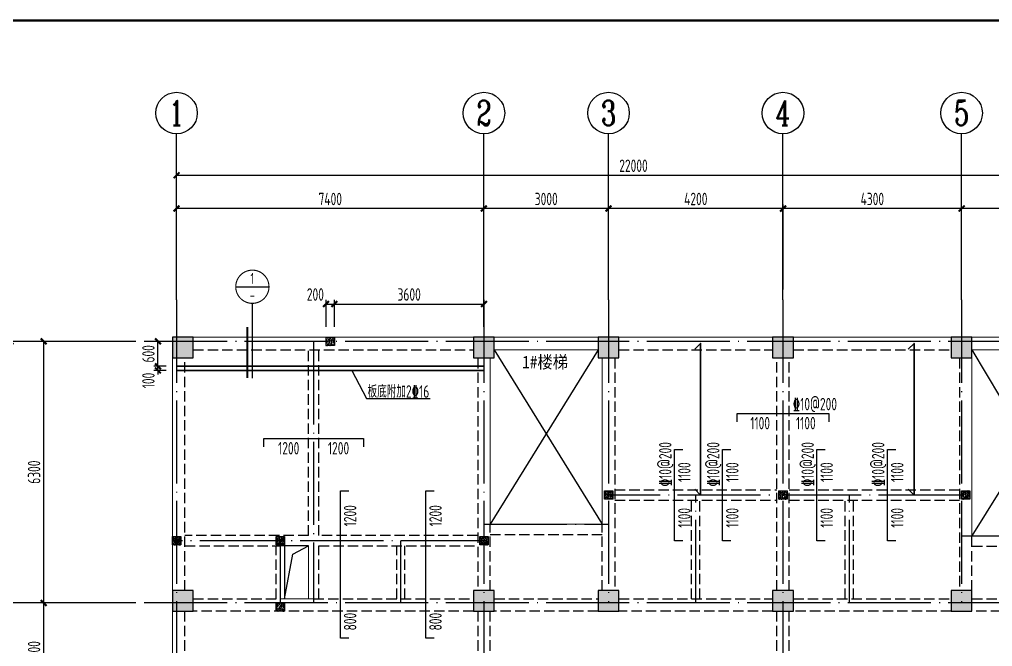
# Model space of a CAD drawing. Extents: x 9731685 to 18866768, y -962146 to 194094.
# Drawn here: x 9791117 to 9814543, y -230785 to -215681 of the extents above; entities that cross this region are included whole.
import ezdxf
from ezdxf.enums import TextEntityAlignment as Align

# ---------------------------------------------------------------- set-up
doc = ezdxf.new("R2010")
doc.units = 0
doc.header["$LTSCALE"] = 1000
for name, pattern in [('3', [500, 300, -200]), ('DASH', [0.35, 0.25, -0.1]), ('DOTE', [2.42, 2, -0.2, 0.02, -0.2])]:
    doc.linetypes.add(name, pattern=pattern)
doc.layers.get('0').update_dxf_attribs({"linetype": 'CONTINUOUS'})
doc.layers.get('Defpoints').update_dxf_attribs({"linetype": 'CONTINUOUS'})
for name, color, linetype in [('AXIS', 1, 'DOTE'), ('AXIS_DIM', 3, 'CONTINUOUS'), ('AXIS_NUM', 7, 'CONTINUOUS'), ('BORDER', 7, 'CONTINUOUS'), ('COLU', 7, 'CONTINUOUS'), ('DIM', 3, 'CONTINUOUS'), ('DIM_LEAD', 3, 'CONTINUOUS'), ('TEXT', 7, 'CONTINUOUS'), ('THIN', 7, 'CONTINUOUS'), ('柱涂实', 54, 'CONTINUOUS'), ('梁虚线', 134, '3'), ('楼板负筋钢筋', 1, 'CONTINUOUS'), ('洞口边线', 7, 'CONTINUOUS'), ('零厚板', 7, 'CONTINUOUS')]:
    doc.layers.add(name, color=color, linetype=linetype)
for name, color, linetype, lineweight in [('梁', 4, 'CONTINUOUS', 18), ('楼板正筋钢筋', 14, 'CONTINUOUS', 35), ('楼板负筋文字', 7, 'CONTINUOUS', 25), ('楼板负筋标注', 84, 'CONTINUOUS', 25)]:
    doc.layers.add(name, color=color, linetype=linetype, lineweight=lineweight)
doc.styles.add('STYLE3', font='simhei.ttf', dxfattribs={"width": 0.9})
doc.styles.add('TSSD_Axis', font='Complex.shx', dxfattribs={"width": 0.7, "bigfont": 'hztxt.shx'})
doc.styles.add('TSSD_Dimension', font='Tssdeng.shx', dxfattribs={"width": 0.7, "bigfont": 'hztxt.shx'})
doc.styles.add('TSSD_Num', font='Tssdeng.shx', dxfattribs={"width": 0.7, "bigfont": 'hztxt.shx'})
doc.styles.add('TSSD_Rein', font='Tssdeng.shx', dxfattribs={"width": 0.7, "bigfont": 'hztxt.shx'})
doc.dimstyles.new('TSSD_100_100$0', dxfattribs={"dimtxt": 300, "dimasz": 100, "dimexe": 100, "dimexo": 250, "dimgap": 80, "dimtad": 1, "dimdec": 0, "dimzin": 0, "dimdsep": 46, "dimtxsty": 'TSSD_Dimension', "dimblk1": 'ARCHTICK', "dimblk2": 'ARCHTICK', "dimsah": 1, "dimcen": 0, "dimclrd": 3, "dimclre": 256, "dimclrt": 7, "dimadec": 1, "dimazin": 0, "dimtfac": 1, "dimtdec": 0, "dimtix": 1, "dimtmove": 2, "dimatfit": 3, "dimldrblk": 'ARCHTICK', "dimfxl": 1, "dimtolj": 1, "dimtzin": 0, "dimarcsym": 0})

# ---------------------------------------------------------------- blocks, each defined once
blk = doc.blocks.new('ts_axno')
at = {"color": 0, "linetype": 'ByBlock', "lineweight": -2}
blk.add_circle((0, 0), 0.5, dxfattribs=at)
at = {"color": 0, "linetype": 'ByBlock', "lineweight": -2, "style": 'TSSD_Axis', "width": 0.7}
blk.add_attdef('A', text='', height=0.6, dxfattribs=at).set_placement((0, 0), align=Align.MIDDLE_CENTER)
blk = doc.blocks.new('_ArchTick')
at = {"color": 0, "linetype": 'ByBlock', "const_width": 0.5}
blk.add_lwpolyline([(-0.71, -0.71), (0.71, 0.71)], dxfattribs=at)
blk = doc.blocks.new('*D44')
at = {"layer": 'AXIS_DIM', "lineweight": -2}
for p, q in [((9813799, -222185), (9813799, -220135)), ((9816899, -222185), (9816899, -220135))]:
    blk.add_line(p, q, dxfattribs=at)
at = {"layer": 'AXIS_DIM', "color": 3, "lineweight": -2}
blk.add_line((9816899, -220235), (9813799, -220235), dxfattribs=at)
at = {"layer": 'Defpoints', "color": 0}
for p in [(9813799, -220235), (9813799, -222435), (9816899, -222435)]:
    blk.add_point(p, dxfattribs=at)
at = {"layer": 'AXIS_DIM', "color": 3, "lineweight": -2, "xscale": 100, "yscale": 100, "zscale": 100, "rotation": 180}
blk.add_blockref('_ArchTick', (9813799, -220235), dxfattribs=at)
at = {"layer": 'AXIS_DIM', "color": 3, "lineweight": -2, "xscale": 100, "yscale": 100, "zscale": 100}
blk.add_blockref('_ArchTick', (9816899, -220235), dxfattribs=at)
at = {"layer": 'AXIS_DIM', "color": 7, "insert": (9815349, -220005), "char_height": 300, "attachment_point": 5, "style": 'TSSD_Dimension'}
blk.add_mtext('\\A1;3100', dxfattribs=at)
blk = doc.blocks.new('*D45')
at = {"layer": 'AXIS_DIM', "lineweight": -2}
for p, q in [((9809499, -222185), (9809499, -220135)), ((9813799, -222185), (9813799, -220135))]:
    blk.add_line(p, q, dxfattribs=at)
at = {"layer": 'AXIS_DIM', "color": 3, "lineweight": -2}
blk.add_line((9813799, -220235), (9809499, -220235), dxfattribs=at)
at = {"layer": 'Defpoints', "color": 0}
for p in [(9809499, -220235), (9809499, -222435), (9813799, -222435)]:
    blk.add_point(p, dxfattribs=at)
at = {"layer": 'AXIS_DIM', "color": 3, "lineweight": -2, "xscale": 100, "yscale": 100, "zscale": 100, "rotation": 180}
blk.add_blockref('_ArchTick', (9809499, -220235), dxfattribs=at)
at = {"layer": 'AXIS_DIM', "color": 3, "lineweight": -2, "xscale": 100, "yscale": 100, "zscale": 100}
blk.add_blockref('_ArchTick', (9813799, -220235), dxfattribs=at)
at = {"layer": 'AXIS_DIM', "color": 7, "insert": (9811649, -220005), "char_height": 300, "attachment_point": 5, "style": 'TSSD_Dimension'}
blk.add_mtext('\\A1;4300', dxfattribs=at)
blk = doc.blocks.new('*D46')
at = {"layer": 'AXIS_DIM', "lineweight": -2}
for p, q in [((9805299, -222185), (9805299, -220135)), ((9809499, -222185), (9809499, -220135))]:
    blk.add_line(p, q, dxfattribs=at)
at = {"layer": 'AXIS_DIM', "color": 3, "lineweight": -2}
blk.add_line((9809499, -220235), (9805299, -220235), dxfattribs=at)
at = {"layer": 'Defpoints', "color": 0}
for p in [(9805299, -220235), (9805299, -222435), (9809499, -222435)]:
    blk.add_point(p, dxfattribs=at)
at = {"layer": 'AXIS_DIM', "color": 3, "lineweight": -2, "xscale": 100, "yscale": 100, "zscale": 100, "rotation": 180}
blk.add_blockref('_ArchTick', (9805299, -220235), dxfattribs=at)
at = {"layer": 'AXIS_DIM', "color": 3, "lineweight": -2, "xscale": 100, "yscale": 100, "zscale": 100}
blk.add_blockref('_ArchTick', (9809499, -220235), dxfattribs=at)
at = {"layer": 'AXIS_DIM', "color": 7, "insert": (9807399, -220005), "char_height": 300, "attachment_point": 5, "style": 'TSSD_Dimension'}
blk.add_mtext('\\A1;4200', dxfattribs=at)
blk = doc.blocks.new('*D47')
at = {"layer": 'AXIS_DIM', "lineweight": -2}
for p, q in [((9802299, -222185), (9802299, -220135)), ((9805299, -222185), (9805299, -220135))]:
    blk.add_line(p, q, dxfattribs=at)
at = {"layer": 'AXIS_DIM', "color": 3, "lineweight": -2}
blk.add_line((9805299, -220235), (9802299, -220235), dxfattribs=at)
at = {"layer": 'Defpoints', "color": 0}
for p in [(9802299, -220235), (9802299, -222435), (9805299, -222435)]:
    blk.add_point(p, dxfattribs=at)
at = {"layer": 'AXIS_DIM', "color": 3, "lineweight": -2, "xscale": 100, "yscale": 100, "zscale": 100, "rotation": 180}
blk.add_blockref('_ArchTick', (9802299, -220235), dxfattribs=at)
at = {"layer": 'AXIS_DIM', "color": 3, "lineweight": -2, "xscale": 100, "yscale": 100, "zscale": 100}
blk.add_blockref('_ArchTick', (9805299, -220235), dxfattribs=at)
at = {"layer": 'AXIS_DIM', "color": 7, "insert": (9803799, -220005), "char_height": 300, "attachment_point": 5, "style": 'TSSD_Dimension'}
blk.add_mtext('\\A1;3000', dxfattribs=at)
blk = doc.blocks.new('*D48')
at = {"layer": 'AXIS_DIM', "lineweight": -2}
for p, q in [((9794899, -222185), (9794899, -220135)), ((9802299, -222185), (9802299, -220135))]:
    blk.add_line(p, q, dxfattribs=at)
at = {"layer": 'AXIS_DIM', "color": 3, "lineweight": -2}
blk.add_line((9802299, -220235), (9794899, -220235), dxfattribs=at)
at = {"layer": 'Defpoints', "color": 0}
for p in [(9794899, -220235), (9794899, -222435), (9802299, -222435)]:
    blk.add_point(p, dxfattribs=at)
at = {"layer": 'AXIS_DIM', "color": 3, "lineweight": -2, "xscale": 100, "yscale": 100, "zscale": 100, "rotation": 180}
blk.add_blockref('_ArchTick', (9794899, -220235), dxfattribs=at)
at = {"layer": 'AXIS_DIM', "color": 3, "lineweight": -2, "xscale": 100, "yscale": 100, "zscale": 100}
blk.add_blockref('_ArchTick', (9802299, -220235), dxfattribs=at)
at = {"layer": 'AXIS_DIM', "color": 7, "insert": (9798599, -220005), "char_height": 300, "attachment_point": 5, "style": 'TSSD_Dimension'}
blk.add_mtext('\\A1;7400', dxfattribs=at)
blk = doc.blocks.new('*D49')
at = {"layer": 'AXIS_DIM', "lineweight": -2}
for p, q in [((9794899, -222185), (9794899, -219335)), ((9816899, -222185), (9816899, -219335))]:
    blk.add_line(p, q, dxfattribs=at)
at = {"layer": 'AXIS_DIM', "color": 3, "lineweight": -2}
blk.add_line((9794899, -219435), (9816899, -219435), dxfattribs=at)
at = {"layer": 'Defpoints', "color": 0}
for p in [(9816899, -219435), (9794899, -222435), (9816899, -222435)]:
    blk.add_point(p, dxfattribs=at)
at = {"layer": 'AXIS_DIM', "color": 3, "lineweight": -2, "xscale": 100, "yscale": 100, "zscale": 100, "rotation": 180}
blk.add_blockref('_ArchTick', (9794899, -219435), dxfattribs=at)
at = {"layer": 'AXIS_DIM', "color": 3, "lineweight": -2, "xscale": 100, "yscale": 100, "zscale": 100}
blk.add_blockref('_ArchTick', (9816899, -219435), dxfattribs=at)
at = {"layer": 'AXIS_DIM', "color": 7, "insert": (9805899, -219205), "char_height": 300, "attachment_point": 5, "style": 'TSSD_Dimension'}
blk.add_mtext('\\A1;22000', dxfattribs=at)
blk = doc.blocks.new('*D50')
at = {"layer": 'AXIS_DIM', "lineweight": -2}
for p, q in [((9793649, -223435), (9791599, -223435)), ((9793649, -229735), (9791599, -229735))]:
    blk.add_line(p, q, dxfattribs=at)
at = {"layer": 'AXIS_DIM', "color": 3, "lineweight": -2}
blk.add_line((9791699, -223435), (9791699, -229735), dxfattribs=at)
at = {"layer": 'Defpoints', "color": 0}
for p in [(9793899, -223435), (9791699, -229735), (9793899, -229735)]:
    blk.add_point(p, dxfattribs=at)
at = {"layer": 'AXIS_DIM', "color": 3, "lineweight": -2, "xscale": 100, "yscale": 100, "zscale": 100}
for p, rotation in [((9791699, -223435), 90), ((9791699, -229735), 270)]:
    blk.add_blockref('_ArchTick', p, dxfattribs=dict(at, rotation=rotation))
at = {"layer": 'AXIS_DIM', "color": 7, "insert": (9791469, -226585), "char_height": 300, "attachment_point": 5, "rotation": 90, "style": 'TSSD_Dimension'}
blk.add_mtext('\\A1;6300', dxfattribs=at)
blk = doc.blocks.new('*D51')
at = {"layer": 'AXIS_DIM', "lineweight": -2}
for p, q in [((9793649, -229735), (9791599, -229735)), ((9793649, -232135), (9791599, -232135))]:
    blk.add_line(p, q, dxfattribs=at)
at = {"layer": 'AXIS_DIM', "color": 3, "lineweight": -2}
blk.add_line((9791699, -229735), (9791699, -232135), dxfattribs=at)
at = {"layer": 'Defpoints', "color": 0}
for p in [(9793899, -229735), (9791699, -232135), (9793899, -232135)]:
    blk.add_point(p, dxfattribs=at)
at = {"layer": 'AXIS_DIM', "color": 3, "lineweight": -2, "xscale": 100, "yscale": 100, "zscale": 100}
for p, rotation in [((9791699, -229735), 90), ((9791699, -232135), 270)]:
    blk.add_blockref('_ArchTick', p, dxfattribs=dict(at, rotation=rotation))
at = {"layer": 'AXIS_DIM', "color": 7, "insert": (9791469, -230935), "char_height": 300, "attachment_point": 5, "rotation": 90, "style": 'TSSD_Dimension'}
blk.add_mtext('\\A1;2400', dxfattribs=at)
blk = doc.blocks.new('*D53')
at = {"layer": 'AXIS_DIM', "lineweight": -2}
for p, q in [((9793649, -223435), (9790799, -223435)), ((9793649, -238435), (9790799, -238435))]:
    blk.add_line(p, q, dxfattribs=at)
at = {"layer": 'AXIS_DIM', "color": 3, "lineweight": -2}
blk.add_line((9790899, -238435), (9790899, -223435), dxfattribs=at)
at = {"layer": 'Defpoints', "color": 0}
for p in [(9790899, -223435), (9793899, -223435), (9793899, -238435)]:
    blk.add_point(p, dxfattribs=at)
at = {"layer": 'AXIS_DIM', "color": 3, "lineweight": -2, "xscale": 100, "yscale": 100, "zscale": 100}
for p, rotation in [((9790899, -223435), 90), ((9790899, -238435), 270)]:
    blk.add_blockref('_ArchTick', p, dxfattribs=dict(at, rotation=rotation))
at = {"layer": 'AXIS_DIM', "color": 7, "insert": (9790669, -230935), "char_height": 300, "attachment_point": 5, "rotation": 90, "style": 'TSSD_Dimension'}
blk.add_mtext('\\A1;15000', dxfattribs=at)
blk = doc.blocks.new('GZ')
at = {"layer": 'TEXT'}
h = blk.add_hatch(dxfattribs=at)
h.set_pattern_fill('AR-CONC', color=6, scale=0.4, angle=180, style=0)
h.set_pattern_definition([(230, (3351996.74, 92641.444), (-72.873868, 6.375634), [7.62, -83.82]), (175, (3351996.74, 92641.44), (14.09713, -76.422657), [6.096, -67.056]), (280.451, (3351990.67, 92641.975), (-58.777, -70.046675), [6.476, -71.236]), (226.1842, (3351996.74, 92621.12), (-108.431616, 16.81693), [11.43, -125.73]), (276.6356, (3351987.7, 92622.52), (-94.961694, -98.970222), [9.714, -106.854]), (171.184, (3351996.74, 92621.12), (-94.96184, -98.970047), [9.144, -100.584]), (201, (3351986.58, 92626.204), (-60.645952, 40.906207), [7.62, -83.82]), (146, (3351986.58, 92626.2), (-24.720811, -73.675186), [6.096, -67.056]), (251.4514, (3351981.526, 92629.61), (-85.366596, -32.769143), [6.476, -71.236]), (217.5, (3351996.74, 92641.444), (-1.2354413, -33.8220155), [0, -66.2432, 0, -68.072, 0, -67.31]), (187.5, (3351996.74, 92641.444), (-26.727865, -40.07223), [0, -38.8112, 0, -64.7192, 0, -25.654]), (147.5, (3352019.397, 92641.444), (-54.236238, 2.2914976), [0, -25.4, 0, -79.248, 0, -105.156]), (137.5, (3352029.557, 92641.444), (-59.251673, -10.170596), [0, -33.02, 0, -52.6288, 0, -74.676])])
h.paths.add_polyline_path([(3162038, 237206), (3162238, 237206), (3162238, 237006), (3162038, 237006)])
at = {"color": 6}
blk.add_lwpolyline([(3162038, 237206), (3162238, 237206), (3162238, 237006), (3162038, 237006)], close=True, dxfattribs=at)
blk = doc.blocks.new('*D427')
at = {"layer": 'Defpoints', "color": 0}
for p in [(9798699, -222535), (9798499, -223335), (9798699, -223335)]:
    blk.add_point(p, dxfattribs=at)
at = {"layer": 'DIM', "lineweight": -2}
for p, q in [((9798499, -223085), (9798499, -222435)), ((9798699, -223085), (9798699, -222435))]:
    blk.add_line(p, q, dxfattribs=at)
at = {"layer": 'DIM', "color": 3, "lineweight": -2}
blk.add_line((9798499, -222535), (9798699, -222535), dxfattribs=at)
at = {"layer": 'DIM', "color": 3, "lineweight": -2, "xscale": 100, "yscale": 100, "zscale": 100, "rotation": 180}
blk.add_blockref('_ArchTick', (9798499, -222535), dxfattribs=at)
at = {"layer": 'DIM', "color": 3, "lineweight": -2, "xscale": 100, "yscale": 100, "zscale": 100}
blk.add_blockref('_ArchTick', (9798699, -222535), dxfattribs=at)
at = {"layer": 'DIM', "color": 7, "insert": (9798241, -222305), "char_height": 300, "attachment_point": 5, "style": 'TSSD_Dimension'}
blk.add_mtext('\\A1;200', dxfattribs=at)
blk = doc.blocks.new('*D428')
at = {"layer": 'Defpoints', "color": 0}
for p in [(9802299, -222535), (9798699, -223335), (9802299, -223335)]:
    blk.add_point(p, dxfattribs=at)
at = {"layer": 'DIM', "lineweight": -2}
for p, q in [((9798699, -223085), (9798699, -222435)), ((9802299, -223085), (9802299, -222435))]:
    blk.add_line(p, q, dxfattribs=at)
at = {"layer": 'DIM', "color": 3, "lineweight": -2}
blk.add_line((9798699, -222535), (9802299, -222535), dxfattribs=at)
at = {"layer": 'DIM', "color": 3, "lineweight": -2, "xscale": 100, "yscale": 100, "zscale": 100, "rotation": 180}
blk.add_blockref('_ArchTick', (9798699, -222535), dxfattribs=at)
at = {"layer": 'DIM', "color": 3, "lineweight": -2, "xscale": 100, "yscale": 100, "zscale": 100}
blk.add_blockref('_ArchTick', (9802299, -222535), dxfattribs=at)
at = {"layer": 'DIM', "color": 7, "insert": (9800499, -222305), "char_height": 300, "attachment_point": 5, "style": 'TSSD_Dimension'}
blk.add_mtext('\\A1;3600', dxfattribs=at)
blk = doc.blocks.new('*D520')
at = {"layer": 'Defpoints', "color": 0}
for p in [(9794451, -224035), (9794899, -224035), (9794899, -224135)]:
    blk.add_point(p, dxfattribs=at)
at = {"layer": 'DIM', "color": 3, "lineweight": -2}
for p, q in [((9794451, -224035), (9794451, -223935)), ((9794451, -224135), (9794451, -224035)), ((9794451, -224135), (9794451, -224235))]:
    blk.add_line(p, q, dxfattribs=at)
at = {"layer": 'DIM', "lineweight": -2}
for p, q in [((9794649, -224035), (9794351, -224035)), ((9794649, -224135), (9794351, -224135))]:
    blk.add_line(p, q, dxfattribs=at)
at = {"layer": 'DIM', "color": 3, "lineweight": -2, "xscale": 100, "yscale": 100, "zscale": 100}
for p, rotation in [((9794451, -224035), 270), ((9794451, -224135), 90)]:
    blk.add_blockref('_ArchTick', p, dxfattribs=dict(at, rotation=rotation))
at = {"layer": 'DIM', "color": 7, "insert": (9794221, -224377), "char_height": 300, "attachment_point": 5, "rotation": 90, "style": 'TSSD_Dimension'}
blk.add_mtext('\\A1;100', dxfattribs=at)
blk = doc.blocks.new('*D521')
at = {"layer": 'Defpoints', "color": 0}
for p in [(9794451, -223435), (9794899, -223435), (9794899, -224035)]:
    blk.add_point(p, dxfattribs=at)
at = {"layer": 'DIM', "lineweight": -2}
for p, q in [((9794649, -223435), (9794351, -223435)), ((9794649, -224035), (9794351, -224035))]:
    blk.add_line(p, q, dxfattribs=at)
at = {"layer": 'DIM', "color": 3, "lineweight": -2}
blk.add_line((9794451, -224035), (9794451, -223435), dxfattribs=at)
at = {"layer": 'DIM', "color": 3, "lineweight": -2, "xscale": 100, "yscale": 100, "zscale": 100}
for p, rotation in [((9794451, -223435), 90), ((9794451, -224035), 270)]:
    blk.add_blockref('_ArchTick', p, dxfattribs=dict(at, rotation=rotation))
at = {"layer": 'DIM', "color": 7, "insert": (9794221, -223735), "char_height": 300, "attachment_point": 5, "rotation": 90, "style": 'TSSD_Dimension'}
blk.add_mtext('\\A1;600', dxfattribs=at)
blk = doc.blocks.new('ts_idx3')
at = {"color": 0, "linetype": 'ByBlock', "lineweight": -2}
blk.add_line((-0.5, 0), (0.5, 0), dxfattribs=at)
at = {"color": 0, "linetype": 'ByBlock', "lineweight": -2, "const_width": 0.0333}
blk.add_lwpolyline([(-0.5, 0, 1), (0.5, 0, 1)], format="xyb", close=True, dxfattribs=at)
at = {"color": 0, "linetype": 'ByBlock', "lineweight": -2, "style": 'TSSD_Num', "width": 0.7}
for tag, p in [('1', (0, 0.25)), ('A', (0, -0.25))]:
    blk.add_attdef(tag, text='', height=0.333, dxfattribs=at).set_placement(p, align=Align.MIDDLE_CENTER)

msp = doc.modelspace()

# ---------------------------------------------------------------- hatches: boundary and pattern name
at = {"layer": '柱涂实'}
for points in [[(9795298.5, -223835.1), (9795298.5, -223335.1), (9794798.5, -223335.1), (9794798.5, -223835.1)], [(9802548.5, -223835.1), (9802548.5, -223335.1), (9802048.5, -223335.1), (9802048.5, -223835.1)], [(9805548.5, -223835.1), (9805548.5, -223335.1), (9805048.5, -223335.1), (9805048.5, -223835.1)], [(9809748.5, -223835.1), (9809748.5, -223335.1), (9809248.5, -223335.1), (9809248.5, -223835.1)], [(9814048.5, -223835.1), (9814048.5, -223335.1), (9813548.5, -223335.1), (9813548.5, -223835.1)], [(9795298.5, -229935.1), (9795298.5, -229435.1), (9794798.5, -229435.1), (9794798.5, -229935.1)], [(9802548.5, -229935.1), (9802548.5, -229435.1), (9802048.5, -229435.1), (9802048.5, -229935.1)], [(9805548.5, -229935.1), (9805548.5, -229435.1), (9805048.5, -229435.1), (9805048.5, -229935.1)], [(9809748.5, -229935.1), (9809748.5, -229435.1), (9809248.5, -229435.1), (9809248.5, -229935.1)], [(9814048.5, -229935.1), (9814048.5, -229435.1), (9813548.5, -229435.1), (9813548.5, -229935.1)]]:
    msp.add_hatch(color=256, dxfattribs=at).paths.add_polyline_path(points)

# ---------------------------------------------------------------- linework, layer by layer
at = {"color": 2, "const_width": 40, "elevation": 0}
for points in [[(9794898.5, -224035.1), (9802298.5, -224035.1)], [(9794898.5, -224135.1), (9802298.5, -224135.1)]]:
    msp.add_lwpolyline(points, dxfattribs=at)
at = {"layer": 'AXIS'}
for p, q in [((9794898.5, -222435.1, 0), (9794898.5, -240535.1, 0)), ((9802298.5, -222435.1, 0), (9802298.5, -240535.1, 0)), ((9805298.5, -222435.1, 0), (9805298.5, -229735.1, 0)), ((9809498.5, -222435.1, 0), (9809498.5, -240535.1, 0)), ((9813798.5, -222435.1, 0), (9813798.5, -229735.1, 0)), ((9817898.5, -223435.1, 0), (9793898.5, -223435.1, 0)), ((9798198.5, -223435.1, 0), (9798198.5, -229735.1, 0)), ((9813798.5, -227135.1, 0), (9805298.5, -227135.1, 0)), ((9807398.5, -229735.1), (9807398.5, -227135.1)), ((9811098.5, -229735.1), (9811098.5, -227135.1)), ((9802298.5, -227835.1), (9805298.5, -227835.1)), ((9813798.5, -228115.1), (9816898.5, -228115.1)), ((9802298.5, -228235.1, 0), (9794898.5, -228235.1, 0)), ((9797398.5, -229735.1), (9797398.5, -228235.1)), ((9800298.5, -229735.1), (9800298.5, -228235.1)), ((9817898.5, -229735.1, 0), (9793898.5, -229735.1, 0))]:
    msp.add_line(p, q, dxfattribs=at)
at = {"layer": 'AXIS_NUM'}
for p, q in [((9794898.5, -222435.1, 0), (9794898.5, -218435.1, 0)), ((9802298.5, -222435.1, 0), (9802298.5, -218435.1, 0)), ((9805298.5, -222435.1, 0), (9805298.5, -218435.1, 0)), ((9809498.5, -222435.1, 0), (9809498.5, -218435.1, 0)), ((9813798.5, -222435.1, 0), (9813798.5, -218435.1, 0)), ((9793898.5, -223435.1, 0), (9789898.5, -223435.1, 0)), ((9793898.5, -229735.1, 0), (9789898.5, -229735.1, 0))]:
    msp.add_line(p, q, dxfattribs=at)
at = {"layer": 'BORDER', "const_width": 50}
msp.add_lwpolyline([(9779556.8, -255706.3), (9779556.8, -215706.3), (9835456.8, -215706.3), (9835456.8, -255706.3)], close=True, dxfattribs=at)
at = {"layer": 'COLU', "ltscale": 1}
for points in [[(9795298.5, -223835.1), (9795298.5, -223335.1), (9794798.5, -223335.1), (9794798.5, -223835.1)], [(9802548.5, -223835.1), (9802548.5, -223335.1), (9802048.5, -223335.1), (9802048.5, -223835.1)], [(9805548.5, -223835.1), (9805548.5, -223335.1), (9805048.5, -223335.1), (9805048.5, -223835.1)], [(9809748.5, -223835.1), (9809748.5, -223335.1), (9809248.5, -223335.1), (9809248.5, -223835.1)], [(9814048.5, -223835.1), (9814048.5, -223335.1), (9813548.5, -223335.1), (9813548.5, -223835.1)], [(9795298.5, -229935.1), (9795298.5, -229435.1), (9794798.5, -229435.1), (9794798.5, -229935.1)], [(9802548.5, -229935.1), (9802548.5, -229435.1), (9802048.5, -229435.1), (9802048.5, -229935.1)], [(9805548.5, -229935.1), (9805548.5, -229435.1), (9805048.5, -229435.1), (9805048.5, -229935.1)], [(9809748.5, -229935.1), (9809748.5, -229435.1), (9809248.5, -229435.1), (9809248.5, -229935.1)], [(9814048.5, -229935.1), (9814048.5, -229435.1), (9813548.5, -229435.1), (9813548.5, -229935.1)]]:
    msp.add_lwpolyline(points, close=True, dxfattribs=at)
at = {"layer": 'TEXT', "color": 7}
for p, q in [((9799115.5, -224135.1, 0), (9799468.2, -224807.3, 0)), ((9799468.2, -224807.3, 0), (9801004.2, -224807.3, 0))]:
    msp.add_line(p, q, dxfattribs=at)
at = {"layer": 'THIN'}
msp.add_line((9796724, -224319.4), (9796724, -222519.3), dxfattribs=at)
at = {"layer": 'THIN', "const_width": 50}
msp.add_lwpolyline([(9796604, -224319.4), (9796604, -223089.1)], dxfattribs=at)
at = {"layer": '柱涂实', "linetype": 'Continuous'}
for points in [[(9795298.5, -223835.1), (9795298.5, -223335.1), (9794798.5, -223335.1), (9794798.5, -223835.1)], [(9802548.5, -223835.1), (9802548.5, -223335.1), (9802048.5, -223335.1), (9802048.5, -223835.1)], [(9805548.5, -223835.1), (9805548.5, -223335.1), (9805048.5, -223335.1), (9805048.5, -223835.1)], [(9809748.5, -223835.1), (9809748.5, -223335.1), (9809248.5, -223335.1), (9809248.5, -223835.1)], [(9814048.5, -223835.1), (9814048.5, -223335.1), (9813548.5, -223335.1), (9813548.5, -223835.1)], [(9795298.5, -229935.1), (9795298.5, -229435.1), (9794798.5, -229435.1), (9794798.5, -229935.1)], [(9802548.5, -229935.1), (9802548.5, -229435.1), (9802048.5, -229435.1), (9802048.5, -229935.1)], [(9805548.5, -229935.1), (9805548.5, -229435.1), (9805048.5, -229435.1), (9805048.5, -229935.1)], [(9809748.5, -229935.1), (9809748.5, -229435.1), (9809248.5, -229435.1), (9809248.5, -229935.1)], [(9814048.5, -229935.1), (9814048.5, -229435.1), (9813548.5, -229435.1), (9813548.5, -229935.1)]]:
    msp.add_lwpolyline(points, close=True, dxfattribs=at)
at = {"layer": '梁', "ltscale": 1}
for p, q in [((9795298.5, -223335.1), (9802048.5, -223335.1)), ((9802548.5, -223335.1), (9805048.5, -223335.1)), ((9805548.5, -223335.1), (9809248.5, -223335.1)), ((9809748.5, -223335.1), (9813548.5, -223335.1)), ((9814048.5, -223335.1), (9816498.5, -223335.1)), ((9802548.5, -223635.1), (9805048.5, -223635.1)), ((9814048.5, -223635.1), (9816498.5, -223635.1)), ((9794798.5, -229435.1), (9794798.5, -223835.1)), ((9802448.5, -227835.1), (9802448.5, -223835.1)), ((9805148.5, -227835.1), (9805148.5, -223835.1)), ((9814048.5, -228115.1), (9814048.5, -223835.1)), ((9802448.5, -227835.1), (9805148.5, -227835.1)), ((9814048.5, -228115.1), (9816698.5, -228115.1)), ((9797398.5, -228360.1), (9798073.5, -228360.1)), ((9797498.5, -229635.1), (9797498.5, -228360.1)), ((9798073.5, -229635.1), (9798073.5, -228360.1)), ((9797398.5, -229635.1), (9798198.5, -229635.1)), ((9794798.5, -231935.1), (9794798.5, -229935.1))]:
    msp.add_line(p, q, dxfattribs=at)
at = {"layer": '梁虚线', "linetype": 'DASH', "ltscale": 1}
for p, q in [((9795298.5, -223635.1), (9802048.5, -223635.1)), ((9798073.5, -228110.1), (9798073.5, -223635.1)), ((9798323.5, -228110.1), (9798323.5, -223635.1)), ((9805548.5, -223635.1), (9809248.5, -223635.1)), ((9809748.5, -223635.1), (9813548.5, -223635.1)), ((9795098.5, -229435.1), (9795098.5, -223835.1)), ((9802148.5, -223835.1, 0), (9802148.5, -229435.1, 0)), ((9805448.5, -223835.1, 0), (9805448.5, -229435.1, 0)), ((9809348.5, -229435.1), (9809348.5, -223835.1)), ((9809648.5, -229435.1), (9809648.5, -223835.1)), ((9813748.5, -223835.1, 0), (9813748.5, -229435.1, 0)), ((9805448.5, -227010.1), (9809348.5, -227010.1)), ((9809648.5, -227010.1), (9813748.5, -227010.1)), ((9805448.5, -227260.1), (9809348.5, -227260.1)), ((9807298.5, -229635.1), (9807298.5, -227260.1)), ((9807498.5, -229635.1), (9807498.5, -227260.1)), ((9809648.5, -227260.1), (9813748.5, -227260.1)), ((9810998.5, -229635.1), (9810998.5, -227260.1)), ((9811198.5, -229635.1), (9811198.5, -227260.1)), ((9802448.5, -229435.1), (9802448.5, -227835.1)), ((9805148.5, -229435.1), (9805148.5, -227835.1)), ((9798073.5, -228110.1, 0), (9795098.5, -228110.1, 0)), ((9802148.5, -228110.1, 0), (9798323.5, -228110.1, 0)), ((9802448.5, -228085.1), (9805148.5, -228085.1)), ((9814048.5, -229435.1), (9814048.5, -228115.1)), ((9795098.5, -228360.1), (9797398.5, -228360.1)), ((9797298.5, -229635.1), (9797298.5, -228360.1)), ((9798323.5, -228360.1), (9802148.5, -228360.1)), ((9798323.5, -229635.1), (9798323.5, -228360.1)), ((9800198.5, -229635.1), (9800198.5, -228360.1)), ((9800398.5, -229635.1), (9800398.5, -228360.1)), ((9814048.5, -228365.1), (9816698.5, -228365.1)), ((9795298.5, -229635.1), (9797398.5, -229635.1)), ((9798198.5, -229635.1), (9802048.5, -229635.1)), ((9802548.5, -229635.1), (9805048.5, -229635.1)), ((9805548.5, -229635.1), (9809248.5, -229635.1)), ((9809748.5, -229635.1), (9813548.5, -229635.1)), ((9814048.5, -229635.1), (9816498.5, -229635.1)), ((9795098.5, -231935.1), (9795098.5, -229935.1)), ((9802048.5, -229935.1, 0), (9795298.5, -229935.1, 0)), ((9802148.5, -229935.1, 0), (9802148.5, -231935.1, 0)), ((9802448.5, -231935.1), (9802448.5, -229935.1)), ((9805048.5, -229935.1, 0), (9802548.5, -229935.1, 0)), ((9809248.5, -229935.1, 0), (9805548.5, -229935.1, 0)), ((9809348.5, -231935.1), (9809348.5, -229935.1)), ((9809648.5, -231935.1), (9809648.5, -229935.1)), ((9813548.5, -229935.1, 0), (9809748.5, -229935.1, 0)), ((9816498.5, -229935.1, 0), (9814048.5, -229935.1, 0))]:
    msp.add_line(p, q, dxfattribs=at)
at = {"layer": '楼板正筋钢筋', "ltscale": 1}
for points in [[(9807374.9, -226993.6), (9807516.4, -227135.1), (9807516.4, -223485.1), (9807374.9, -223626.5)], [(9812511, -226993.6), (9812652.4, -227135.1), (9812652.4, -223485.1), (9812510.9, -223626.5)]]:
    msp.add_lwpolyline(points, dxfattribs=at)
at = {"layer": '楼板负筋钢筋', "ltscale": 1}
for points in [[(9808398.5, -225370.1), (9808398.5, -225170.1), (9810598.5, -225170.1), (9810598.5, -225370.1)], [(9796998.6, -225975.1), (9796998.6, -225775.1), (9799398.6, -225775.1), (9799398.6, -225975.1)], [(9807088.5, -228235.1), (9806888.5, -228235.1), (9806888.5, -226035.1), (9807088.5, -226035.1)], [(9808243.5, -228235.1), (9808043.5, -228235.1), (9808043.5, -226035.1), (9808243.5, -226035.1)], [(9810516.3, -228235.1), (9810316.3, -228235.1), (9810316.3, -226035.1), (9810516.3, -226035.1)], [(9812213.5, -228235.1), (9812013.5, -228235.1), (9812013.5, -226035.1), (9812213.5, -226035.1)], [(9799043.5, -230585.1), (9798843.5, -230585.1), (9798843.5, -227035.1), (9799043.5, -227035.1)], [(9801098.5, -230585.1), (9800898.5, -230585.1), (9800898.5, -227035.1), (9801098.5, -227035.1)]]:
    msp.add_lwpolyline(points, dxfattribs=at)
at = {"layer": '洞口边线', "ltscale": 1}
msp.add_lwpolyline([(9798073.5, -228360.1), (9797498.5, -228360.1), (9797498.5, -229635.1), (9797701.8, -228563.3), (9798073.5, -228360.1)], close=True, dxfattribs=at)
at = {"layer": '零厚板', "ltscale": 1}
for p, q in [((9805048.5, -223635.1), (9802448.5, -227835.1)), ((9802548.5, -223635.1), (9805148.5, -227835.1)), ((9814048.5, -223635.1), (9816698.5, -228115.1)), ((9816698.5, -223835.1), (9814048.5, -228115.1))]:
    msp.add_line(p, q, dxfattribs=at)

# ---------------------------------------------------------------- block references
at = {"color": 0}
for p in [(6636460.8, -460541.1, 0), (6643160.7, -464241.1, 0), (6647360.7, -464241.1, 0), (6651760.7, -464241.1, 0), (6632760.7, -465341, 0), (6635260.7, -465341, 0), (6640160.7, -465341, 0), (6635260.7, -466941.1, 0)]:
    msp.add_blockref('GZ', p, dxfattribs=at)
at = {"layer": 'AXIS_NUM'}
ref = msp.add_blockref('ts_axno', (9794898.5, -217935.1, 0), dxfattribs=dict(at, xscale=1000, yscale=1000, zscale=1000))
ref.add_attrib('1', '1', dxfattribs={"height": 600, "style": 'TSSD_Axis', "width": 0.7}).set_placement((9794898.5, -217935.1, 0), align=Align.MIDDLE_CENTER)
ref = msp.add_blockref('ts_axno', (9802298.5, -217935.1, 0), dxfattribs=dict(at, xscale=1000, yscale=1000, zscale=1000))
ref.add_attrib('2', '2', dxfattribs={"height": 600, "style": 'TSSD_Axis', "width": 0.7}).set_placement((9802298.5, -217935.1, 0), align=Align.MIDDLE_CENTER)
ref = msp.add_blockref('ts_axno', (9805298.5, -217935.1, 0), dxfattribs=dict(at, xscale=1000, yscale=1000, zscale=1000))
ref.add_attrib('3', '3', dxfattribs={"height": 600, "style": 'TSSD_Axis', "width": 0.7}).set_placement((9805298.5, -217935.1, 0), align=Align.MIDDLE_CENTER)
ref = msp.add_blockref('ts_axno', (9809498.5, -217935.1, 0), dxfattribs=dict(at, xscale=1000, yscale=1000, zscale=1000))
ref.add_attrib('4', '4', dxfattribs={"height": 600, "style": 'TSSD_Axis', "width": 0.7}).set_placement((9809498.5, -217935.1, 0), align=Align.MIDDLE_CENTER)
ref = msp.add_blockref('ts_axno', (9813798.5, -217935.1, 0), dxfattribs=dict(at, xscale=1000, yscale=1000, zscale=1000))
ref.add_attrib('5', '5', dxfattribs={"height": 600, "style": 'TSSD_Axis', "width": 0.7}).set_placement((9813798.5, -217935.1, 0), align=Align.MIDDLE_CENTER)
at = {"layer": 'DIM_LEAD'}
ref = msp.add_blockref('ts_idx3', (9796724, -222119.1), dxfattribs=dict(at, xscale=800.397697141394, yscale=800.397697141394, zscale=800.3976971414369))
ref.add_attrib('1', '1', dxfattribs={"layer": 'THIN', "lineweight": 0, "height": 266.8, "style": 'TSSD_Num', "width": 0.7}).set_placement((9796724, -221919), align=Align.MIDDLE_CENTER)
ref.add_attrib('-', '-', dxfattribs={"layer": 'THIN', "height": 266.8, "style": 'TSSD_Num', "width": 0.7}).set_placement((9796724, -222319.2), align=Align.MIDDLE_CENTER)

# ---------------------------------------------------------------- texts
at = {"layer": 'TEXT', "color": 6, "style": 'STYLE3', "width": 0.9}
msp.add_text('1#楼梯', height=300, dxfattribs=at).set_placement((9803219.1, -224082.5))
at = {"layer": 'TEXT', "color": 7, "style": 'TSSD_Rein', "width": 0.7}
msp.add_text('板底附加2%%13216', height=300, rotation=360, dxfattribs=at).set_placement((9799497.3, -224792))
at = {"layer": '楼板负筋文字', "style": 'TSSD_Rein', "width": 0.7}
msp.add_text('%%13210@200', height=300, dxfattribs=at).set_placement((9809732.3, -225095.9))
for p in [(9806814.4, -226926.3), (9807969.4, -226926.3), (9810242.2, -226926.3), (9811939.4, -226926.3)]:
    msp.add_text('%%13210@200', height=300, rotation=450, dxfattribs=at).set_placement(p)
at = {"layer": '楼板负筋标注', "style": 'TSSD_Rein', "width": 0.7}
for s, p in [('1100', (9808948.5, -225254.2)), ('1100', (9810048.5, -225254.2)), ('1200', (9797598.6, -225859.2)), ('1200', (9798798.6, -225859.2))]:
    msp.add_text(s, height=300, dxfattribs=at).set_placement(p, align=Align.TOP_CENTER)
for s, p in [('1100', (9806972.7, -226585.1)), ('1100', (9808127.7, -226585.1)), ('1100', (9810400.4, -226585.1)), ('1100', (9812097.7, -226585.1)), ('1200', (9798927.7, -227635.1)), ('1200', (9800982.7, -227635.1)), ('1100', (9806972.7, -227685.1)), ('1100', (9808127.7, -227685.1)), ('1100', (9810400.4, -227685.1)), ('1100', (9812097.7, -227685.1)), ('800', (9798927.7, -230185.1)), ('800', (9800982.7, -230185.1))]:
    msp.add_text(s, height=300, rotation=90, dxfattribs=at).set_placement(p, align=Align.TOP_CENTER)

# ---------------------------------------------------------------- dimensions: what is measured, and where the dimension line sits
at = {"layer": 'AXIS_DIM'}
for base, p1, p2, picture, middle in [((9816898.5, -219435.1, 0), (9794898.5, -222435.1, 0), (9816898.5, -222435.1, 0), '*D49', (9805898.5, -219205.1, 0)), ((9794898.5, -220235.1, 0), (9802298.5, -222435.1, 0), (9794898.5, -222435.1, 0), '*D48', (9798598.5, -220005.1, 0)), ((9802298.5, -220235.1, 0), (9805298.5, -222435.1, 0), (9802298.5, -222435.1, 0), '*D47', (9803798.5, -220005.1, 0)), ((9805298.5, -220235.1, 0), (9809498.5, -222435.1, 0), (9805298.5, -222435.1, 0), '*D46', (9807398.5, -220005.1, 0)), ((9809498.5, -220235.1, 0), (9813798.5, -222435.1, 0), (9809498.5, -222435.1, 0), '*D45', (9811648.5, -220005.1, 0)), ((9813798.5, -220235.1, 0), (9816898.5, -222435.1, 0), (9813798.5, -222435.1, 0), '*D44', (9815348.5, -220005.1, 0))]:
    dim = msp.add_linear_dim(base=base, p1=p1, p2=p2, dimstyle='TSSD_100_100$0', dxfattribs=at)
    dim.commit()
    dim.dimension.update_dxf_attribs({"geometry": picture, "text_midpoint": middle})
for base, p1, p2, picture, middle in [((9790898.5, -223435.1, 0), (9793898.5, -238435.1, 0), (9793898.5, -223435.1, 0), '*D53', (9790668.5, -230935.1, 0)), ((9791698.5, -229735.1, 0), (9793898.5, -223435.1, 0), (9793898.5, -229735.1, 0), '*D50', (9791468.5, -226585.1, 0)), ((9791698.5, -232135.1, 0), (9793898.5, -229735.1, 0), (9793898.5, -232135.1, 0), '*D51', (9791468.5, -230935.1, 0))]:
    dim = msp.add_linear_dim(base=base, p1=p1, p2=p2, angle=90, dimstyle='TSSD_100_100$0', dxfattribs=at)
    dim.commit()
    dim.dimension.update_dxf_attribs({"geometry": picture, "text_midpoint": middle})
at = {"layer": 'DIM'}
for base, p1, p2, angle, picture, middle in [((9798698.7, -222535.1, 0), (9798498.7, -223335.1, 0), (9798698.7, -223335.1, 0), 0, '*D427', (9798240.6, -222305.1, 0)), ((9794451.5, -224035.1, 0), (9794898.5, -224135.1, 0), (9794898.5, -224035.1, 0), 90, '*D520', (9794221.5, -224377, 0))]:
    dim = msp.add_linear_dim(base=base, p1=p1, p2=p2, angle=angle, dimstyle='TSSD_100_100$0', dxfattribs=at)
    dim.commit()
    dim.dimension.update_dxf_attribs({"geometry": picture, "text_midpoint": middle, "dimtype": 160})
for base, p1, p2, angle, picture, middle in [((9802298.5, -222535.1, 0), (9798698.7, -223335.1, 0), (9802298.5, -223335.1, 0), 0, '*D428', (9800498.6, -222305.1, 0)), ((9794451.5, -223435.1, 0), (9794898.5, -224035.1, 0), (9794898.5, -223435.1, 0), 90, '*D521', (9794221.5, -223735.1, 0))]:
    dim = msp.add_linear_dim(base=base, p1=p1, p2=p2, angle=angle, dimstyle='TSSD_100_100$0', dxfattribs=at)
    dim.commit()
    dim.dimension.update_dxf_attribs({"geometry": picture, "text_midpoint": middle})

doc.saveas('drawing.dxf')
